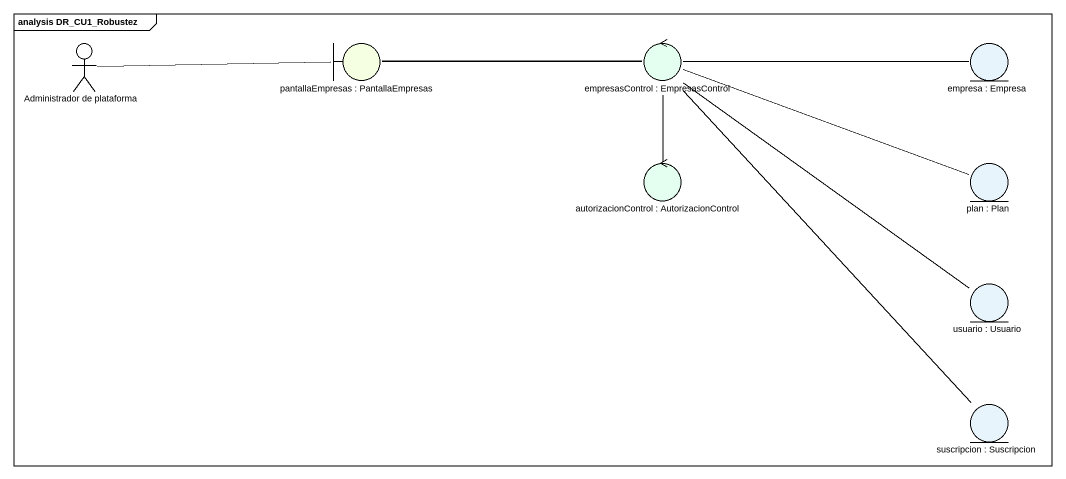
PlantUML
@startuml
mainframe analysis DR_CU1_Robustez
actor "Administrador de plataforma" as Administrador_de_plataforma
boundary "pantallaEmpresas : PantallaEmpresas" as pantallaEmpresas #F5FFE1
control "empresasControl : EmpresasControl" as empresasControl #E4FFF0
entity "empresa : Empresa" as empresa #E8F4FB
control "autorizacionControl : AutorizacionControl" as autorizacionControl #E4FFF0
entity "plan : Plan" as plan #E8F4FB
entity "usuario : Usuario" as usuario #E8F4FB
entity "suscripcion : Suscripcion" as suscripcion #E8F4FB
Administrador_de_plataforma -right- pantallaEmpresas
pantallaEmpresas -right- empresasControl
empresasControl -left- pantallaEmpresas
empresasControl -right- empresa
empresasControl -- autorizacionControl
empresasControl -right- plan
empresasControl -- usuario
empresasControl -- suscripcion
@enduml
